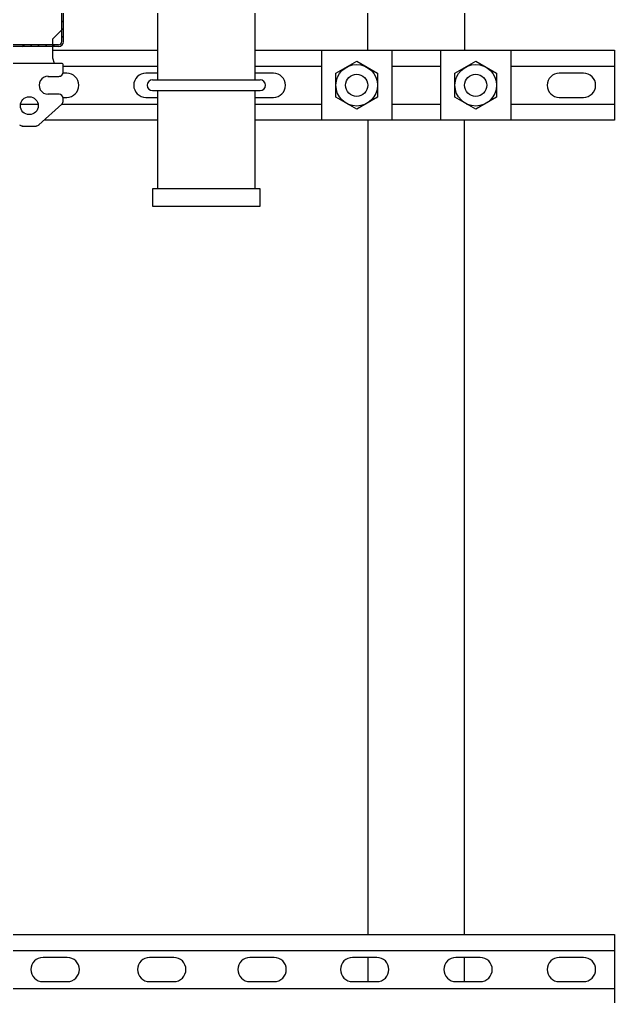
# Model space of a CAD drawing. Header units: feet. Extents: x -159 to 1687, y -48 to 1556.
# Drawn here: x 508.76 to 509.911, y 1042.743 to 1044.633 of the extents above; entities that cross this region are included whole.
import ezdxf

# ---------------------------------------------------------------- set-up
doc = ezdxf.new("R2010")
doc.units = ezdxf.units.FT
doc.header["$MEASUREMENT"] = 0
for name, color, linetype in [('E-COND-RGS', 4, 'Continuous'), ('E-EQPM-CAB', 5, 'Continuous'), ('E-EQPM-HRDW', 253, 'Continuous')]:
    doc.layers.add(name, color=color, linetype=linetype)

msp = doc.modelspace()

# ---------------------------------------------------------------- linework, layer by layer
at = {"layer": 'E-COND-RGS'}
for points in [[(509.02778, 1044.51614), (509.02778, 1046.61499)], [(509.21528, 1046.61499), (509.21528, 1044.51614)], [(509.43384, 1044.57343), (509.43384, 1046.55769)], [(509.62134, 1046.55769), (509.62134, 1044.57343)], [(509.02778, 1044.30588), (509.02778, 1044.4953)], [(509.21528, 1044.4953), (509.21528, 1044.30588)], [(509.43384, 1044.43801), (509.43384, 1042.86239)], [(509.62134, 1042.86239), (509.62134, 1044.43801)], [(509.43384, 1042.8181), (509.43384, 1042.77126)], [(509.62049, 1042.8181), (509.62049, 1042.77126)]]:
    msp.add_lwpolyline(points, dxfattribs=at)
msp.add_lwpolyline([(509.01778, 1044.30588), (509.22528, 1044.30588), (509.22528, 1044.27135), (509.01778, 1044.27135)], close=True, dxfattribs=at)
at = {"layer": 'E-EQPM-CAB', "lineweight": 25}
msp.add_line((508.84122, 1044.54801), (508.71622, 1044.54801), dxfattribs=at)
for points in [[(508.84122, 1046.54061), (508.84122, 1044.5901)], [(508.84456, 1046.54061), (508.84456, 1044.5901)], [(508.84122, 1044.62718), (508.84456, 1044.63052)], [(508.82456, 1044.59552), (508.84122, 1044.61218)], [(508.84122, 1044.61218), (508.84456, 1044.61552)], [(508.84122, 1044.5976), (508.84456, 1044.60093)], [(508.83539, 1044.58426), (507.21323, 1044.58426)], [(508.76539, 1044.58093), (508.76872, 1044.58426)], [(508.78039, 1044.58093), (508.78372, 1044.58426)], [(508.79497, 1044.58093), (508.79831, 1044.58426)], [(508.80997, 1044.58093), (508.81289, 1044.58426)], [(508.82789, 1044.54801), (508.82456, 1044.55801), (508.82456, 1044.59552)], [(508.82456, 1044.58093), (508.82789, 1044.58426)], [(508.83539, 1044.58093), (507.21323, 1044.58093)], [(508.84456, 1044.53093), (508.84456, 1044.54468)], [(508.81497, 1044.5226), (508.83622, 1044.5226)], [(508.83622, 1044.48843), (508.81497, 1044.48843)], [(508.79747, 1044.42884), (508.84164, 1044.46926)], [(508.84456, 1044.47551), (508.84456, 1044.48009)], [(508.76539, 1044.42676), (508.79206, 1044.42676)]]:
    msp.add_lwpolyline(points, dxfattribs=at)
msp.add_circle((508.77893, 1044.46613), 0.01729, dxfattribs=at)
for centre, radius, start, end in [((508.8356, 1044.59031), 0.00938, 270.00025, 359.99975), ((508.8356, 1044.59031), 0.00604, 269.99944, 0.00056), ((508.84143, 1044.54489), 0.00313, 359.99996, 90.00004), ((508.83643, 1044.53114), 0.00813, 270.00001, 359.99999), ((508.81518, 1044.50572), 0.01729, 89.99999, 270.00001), ((508.83643, 1044.4803), 0.00813, 0.00001, 89.99999), ((508.83643, 1044.47572), 0.00813, 312.49507, 0.00002), ((508.7656, 1044.4353), 0.00813, 227.50488, 269.99999), ((508.79226, 1044.4353), 0.00813, 270.00001, 312.49512)]:
    msp.add_arc(centre, radius, start, end, dxfattribs=at)
at = {"layer": 'E-EQPM-HRDW'}
msp.add_line((509.91122, 1042.83114), (508.65771, 1042.83114), dxfattribs=at)
for points in [[(508.82456, 1044.57343), (509.02778, 1044.57343)], [(509.91122, 1044.57343), (509.91122, 1044.43801), (509.21528, 1044.43801)], [(509.21528, 1044.57343), (509.91122, 1044.57343)], [(509.3447, 1044.43801), (509.3447, 1044.57343)], [(509.48011, 1044.57343), (509.48011, 1044.43801)], [(509.57506, 1044.43801), (509.57506, 1044.57343)], [(509.71048, 1044.57343), (509.71048, 1044.43801)], [(509.02778, 1044.54218), (508.84456, 1044.54218)], [(509.3447, 1044.54218), (509.21528, 1044.54218)], [(509.39553, 1044.54218), (509.39521, 1044.54218)], [(509.4296, 1044.54218), (509.42927, 1044.54218)], [(509.57506, 1044.54218), (509.48011, 1044.54218)], [(509.6259, 1044.54218), (509.62557, 1044.54218)], [(509.65996, 1044.54218), (509.65964, 1044.54218)], [(509.91122, 1044.54218), (509.71048, 1044.54218)], [(509.01736, 1044.51614), (509.2257, 1044.51614)], [(509.01736, 1044.4953), (509.2257, 1044.4953)], [(508.76192, 1044.46926), (508.79594, 1044.46926)], [(508.84164, 1044.46926), (509.02778, 1044.46926)], [(509.21528, 1044.46926), (509.3447, 1044.46926)], [(509.39521, 1044.46926), (509.39553, 1044.46926)], [(509.42927, 1044.46926), (509.4296, 1044.46926)], [(509.48011, 1044.46926), (509.57506, 1044.46926)], [(509.62557, 1044.46926), (509.6259, 1044.46926)], [(509.65964, 1044.46926), (509.65996, 1044.46926)], [(509.71048, 1044.46926), (509.91122, 1044.46926)], [(509.02778, 1044.43801), (508.80749, 1044.43801)], [(508.65038, 1042.86239), (509.91122, 1042.86239)], [(509.91122, 1042.86239), (509.91122, 1042.72697)], [(508.65771, 1042.75822), (509.91122, 1042.75822)]]:
    msp.add_lwpolyline(points, dxfattribs=at)
for points in [[(509.4124, 1044.45933), (509.37223, 1044.48253), (509.37223, 1044.52891), (509.4124, 1044.55211), (509.45258, 1044.52891), (509.45258, 1044.48253)], [(509.64277, 1044.45933), (509.60259, 1044.48253), (509.60259, 1044.52891), (509.64277, 1044.55211), (509.68294, 1044.52891), (509.68294, 1044.48253)]]:
    msp.add_lwpolyline(points, close=True, dxfattribs=at)
for points in [[(508.84431, 1044.4823), (508.85134, 1044.4823, 1), (508.85134, 1044.52914), (508.84431, 1044.52914)], [(509.02778, 1044.52914), (509.00443, 1044.52914, 1), (509.00443, 1044.4823), (509.02778, 1044.4823)], [(509.21528, 1044.4823), (509.25134, 1044.4823, 1), (509.25134, 1044.52914), (509.21528, 1044.52914)], [(509.45222, 1044.52912, 0.0093335), (509.45134, 1044.52914)], [(509.45134, 1044.4823, 0.0093335), (509.45222, 1044.48232)]]:
    msp.add_lwpolyline(points, format="xyb", dxfattribs=at)
for points in [[(509.80443, 1044.4823), (509.85134, 1044.4823, 1), (509.85134, 1044.52914), (509.80443, 1044.52914, 1)], [(508.80548, 1042.77126), (508.8524, 1042.77126, 1), (508.8524, 1042.8181), (508.80548, 1042.8181, 1)], [(509.01167, 1042.77126), (509.05859, 1042.77126, 1), (509.05859, 1042.8181), (509.01167, 1042.8181, 1)], [(509.20589, 1042.77126), (509.25281, 1042.77126, 1), (509.25281, 1042.8181), (509.20589, 1042.8181, 1)], [(509.40443, 1042.77126), (509.45134, 1042.77126, 1), (509.45134, 1042.8181), (509.40443, 1042.8181, 1)], [(509.60443, 1042.77126), (509.65134, 1042.77126, 1), (509.65134, 1042.8181), (509.60443, 1042.8181, 1)], [(509.80443, 1042.77126), (509.85134, 1042.77126, 1), (509.85134, 1042.8181), (509.80443, 1042.8181, 1)]]:
    msp.add_lwpolyline(points, format="xyb", close=True, dxfattribs=at)
for centre, radius in [((509.4124, 1044.50572), 0.04017), ((509.64277, 1044.50572), 0.04017), ((509.4124, 1044.50572), 0.02143), ((509.64277, 1044.50572), 0.02143)]:
    msp.add_circle(centre, radius, dxfattribs=at)
for centre, start, end in [((509.01736, 1044.50572), 90, 270), ((509.2257, 1044.50572), 270, 90)]:
    msp.add_arc(centre, 0.01042, start, end, dxfattribs=at)

doc.saveas('drawing.dxf')
